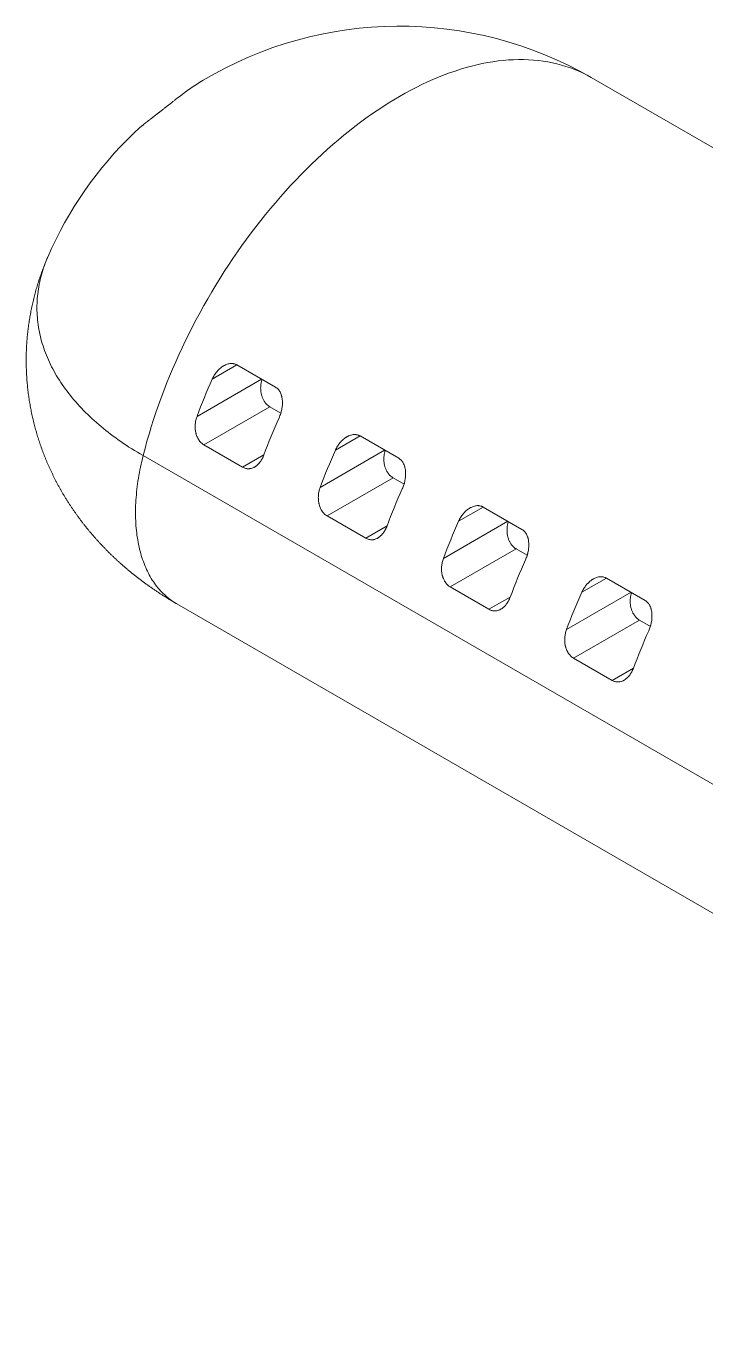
# Model space of a CAD drawing. Header units: millimetres. Extents: x -6 to 421, y -3 to 294.
# Drawn here: x 88.6 to 122.8, y 37.5 to 103.3 of the extents above; entities that cross this region are included whole.
import ezdxf

# ---------------------------------------------------------------- set-up
doc = ezdxf.new("R2010")
doc.units = ezdxf.units.MM

msp = doc.modelspace()

# ---------------------------------------------------------------- linework, layer by layer
at = {"color": 7, "linetype": 'Continuous', "lineweight": 15}
for p, q in [((180.66, 63.991), (117.02, 100.73)), ((101.172, 85.161), (99.227, 86.284)), ((97.572, 82.266), (100.885, 84.178)), ((100.885, 84.178), (101.436, 83.86)), ((97.572, 82.266), (99.517, 81.144)), ((107.359, 81.589), (105.415, 82.712)), ((158.16, 44.984), (94.52, 81.723)), ((103.76, 78.694), (107.072, 80.606)), ((107.072, 80.606), (107.624, 80.288)), ((113.546, 78.017), (111.602, 79.14)), ((103.76, 78.694), (105.704, 77.572)), ((109.947, 75.123), (113.259, 77.035)), ((113.259, 77.035), (113.811, 76.716)), ((109.947, 75.123), (111.891, 74)), ((119.734, 74.446), (117.789, 75.568)), ((96.209, 74.275), (159.849, 37.537)), ((116.134, 71.551), (119.446, 73.463)), ((119.446, 73.463), (119.998, 73.144)), ((116.134, 71.551), (118.079, 70.428))]:
    msp.add_line(p, q, dxfattribs=at)
at = {"color": 8, "linetype": 'Continuous', "lineweight": 15}
for p, q in [((97.993, 85.571), (99.228, 86.284)), ((97.226, 83.699), (100.465, 85.569)), ((104.18, 81.999), (105.415, 82.712)), ((99.517, 81.144), (100.585, 81.76)), ((103.414, 80.128), (106.652, 81.997)), ((110.368, 78.427), (111.602, 79.14)), ((109.601, 76.556), (112.84, 78.425)), ((105.704, 77.572), (106.772, 78.188)), ((116.555, 74.856), (117.789, 75.568)), ((111.891, 74), (112.959, 74.617)), ((115.788, 72.984), (119.027, 74.854)), ((118.079, 70.428), (119.147, 71.045))]:
    msp.add_line(p, q, dxfattribs=at)
at = {"color": 8, "linetype": 'Continuous', "lineweight": 15, "flags": 128}
for points in [[(94.52, 81.723), (94.614, 82.083), (94.713, 82.445), (94.818, 82.807), (94.929, 83.17), (95.044, 83.533), (95.165, 83.896), (95.291, 84.259), (95.423, 84.622), (95.559, 84.985), (95.7, 85.348), (95.847, 85.71), (95.998, 86.071), (96.155, 86.432), (96.316, 86.791), (96.481, 87.15), (96.652, 87.507), (96.827, 87.862), (97.007, 88.216), (97.191, 88.568), (97.379, 88.918), (97.572, 89.266), (97.769, 89.612), (97.97, 89.956), (98.175, 90.297), (98.384, 90.635), (98.596, 90.97), (98.813, 91.303), (99.033, 91.632), (99.257, 91.959), (99.484, 92.281), (99.715, 92.601), (99.949, 92.916), (100.186, 93.228), (100.426, 93.536), (100.67, 93.84), (100.916, 94.14), (101.164, 94.435), (101.416, 94.726), (101.67, 95.013), (101.927, 95.294), (102.185, 95.571), (102.446, 95.843), (102.71, 96.11), (102.975, 96.372), (103.242, 96.629), (103.511, 96.88), (103.781, 97.125), (104.053, 97.366), (104.327, 97.6), (104.602, 97.829), (104.878, 98.051), (105.155, 98.268), (105.433, 98.479), (105.712, 98.683), (105.991, 98.882), (106.272, 99.074), (106.552, 99.259), (106.833, 99.438), (107.115, 99.611), (107.396, 99.776), (107.677, 99.936), (107.959, 100.088), (108.24, 100.233), (108.52, 100.372), (108.801, 100.503), (109.08, 100.628), (109.359, 100.745), (109.637, 100.856), (109.914, 100.959), (110.19, 101.055), (110.465, 101.143), (110.739, 101.225), (111.011, 101.299), (111.281, 101.365), (111.55, 101.425), (111.817, 101.477), (112.082, 101.521), (112.345, 101.558), (112.607, 101.587), (112.865, 101.609), (113.122, 101.624), (113.376, 101.631), (113.628, 101.63), (113.876, 101.622), (114.122, 101.606), (114.366, 101.583), (114.606, 101.553), (114.843, 101.515), (115.077, 101.469), (115.308, 101.416), (115.535, 101.356), (115.759, 101.288), (115.979, 101.213), (116.196, 101.13), (116.408, 101.04), (116.617, 100.943), (116.822, 100.839), (117.02, 100.73)], [(89.73, 91.704), (89.696, 91.625), (89.649, 91.509), (89.603, 91.393), (89.561, 91.276), (89.52, 91.159), (89.482, 91.041), (89.446, 90.924), (89.412, 90.806), (89.381, 90.688), (89.352, 90.57), (89.325, 90.451), (89.301, 90.332), (89.279, 90.214), (89.259, 90.095), (89.242, 89.976), (89.227, 89.857), (89.214, 89.737), (89.204, 89.618), (89.196, 89.499), (89.191, 89.379), (89.187, 89.26), (89.187, 89.141), (89.188, 89.021), (89.192, 88.902), (89.198, 88.782), (89.207, 88.663), (89.217, 88.544), (89.231, 88.425), (89.246, 88.306), (89.264, 88.187), (89.284, 88.068), (89.307, 87.949), (89.332, 87.83), (89.359, 87.712), (89.389, 87.594), (89.421, 87.476), (89.455, 87.358), (89.491, 87.24), (89.53, 87.123), (89.571, 87.006), (89.615, 86.889), (89.661, 86.773), (89.709, 86.657), (89.759, 86.541), (89.812, 86.425), (89.866, 86.31), (89.924, 86.195), (89.983, 86.081), (90.045, 85.967), (90.109, 85.853), (90.175, 85.74), (90.243, 85.628), (90.314, 85.515), (90.386, 85.403), (90.461, 85.292), (90.538, 85.181), (90.618, 85.071), (90.699, 84.961), (90.783, 84.852), (90.869, 84.743), (90.956, 84.635), (91.046, 84.528), (91.139, 84.421), (91.233, 84.314), (91.329, 84.209), (91.428, 84.104), (91.528, 83.999), (91.631, 83.895), (91.735, 83.792), (91.842, 83.69), (91.95, 83.588), (92.061, 83.487), (92.173, 83.387), (92.288, 83.288), (92.404, 83.189), (92.523, 83.091), (92.643, 82.994), (92.765, 82.898), (92.889, 82.802), (93.015, 82.707), (93.143, 82.613), (93.273, 82.52), (93.404, 82.428), (93.538, 82.337), (93.673, 82.246), (93.81, 82.157), (93.948, 82.068), (94.089, 81.98), (94.231, 81.894), (94.374, 81.808), (94.52, 81.723)], [(94.52, 81.723), (94.484, 81.58), (94.451, 81.437), (94.419, 81.294), (94.388, 81.152), (94.359, 81.011), (94.332, 80.869), (94.307, 80.729), (94.284, 80.589), (94.262, 80.449), (94.242, 80.311), (94.224, 80.172), (94.207, 80.035), (94.192, 79.898), (94.179, 79.762), (94.168, 79.627), (94.159, 79.493), (94.151, 79.359), (94.145, 79.226), (94.141, 79.095), (94.138, 78.964), (94.138, 78.834), (94.139, 78.706), (94.142, 78.578), (94.147, 78.452), (94.153, 78.326), (94.161, 78.202), (94.171, 78.079), (94.183, 77.957), (94.197, 77.836), (94.212, 77.717), (94.229, 77.599), (94.248, 77.482), (94.268, 77.367), (94.291, 77.253), (94.315, 77.141), (94.34, 77.03), (94.368, 76.92), (94.397, 76.812), (94.428, 76.706), (94.461, 76.601), (94.495, 76.497), (94.531, 76.396), (94.569, 76.296), (94.608, 76.197), (94.649, 76.101), (94.692, 76.006), (94.736, 75.912), (94.782, 75.821), (94.829, 75.731), (94.878, 75.643), (94.929, 75.557), (94.981, 75.473), (95.035, 75.391), (95.091, 75.31), (95.148, 75.232), (95.206, 75.155), (95.266, 75.08), (95.328, 75.008), (95.39, 74.937), (95.455, 74.868), (95.521, 74.802), (95.588, 74.737), (95.657, 74.674), (95.727, 74.614), (95.798, 74.555), (95.871, 74.499), (95.945, 74.445), (96.02, 74.393), (96.097, 74.343), (96.175, 74.295), (96.209, 74.275)]]:
    msp.add_lwpolyline(points, dxfattribs=at)
at = {"color": 7, "linetype": 'Continuous', "lineweight": 15}
for centre, radius, start, end in [((107.396, 84.058), 19.25, 60.00269, 120.81057), ((103.278, 90.907), 11.258, 120.66534, 128.73938), ((98.62, 93.211), 6.57, 129.55201, 133.80993), ((107.396, 84.058), 19.25, 133.80083, 156.59718), ((126.811, 72.672), 31.573, 155.88585, 159.55692), ((130.213, 70.715), 31.62, 155.8886, 159.55418), ((132.998, 69.1), 31.573, 155.88585, 159.55692), ((136.4, 67.143), 31.62, 155.8886, 159.55418), ((139.185, 65.528), 31.573, 155.88585, 159.55692), ((142.587, 63.571), 31.62, 155.8886, 159.55418), ((145.372, 61.956), 31.573, 155.88585, 159.55692), ((148.775, 59.999), 31.62, 155.8886, 159.55418)]:
    msp.add_arc(centre, radius, start, end, dxfattribs=at)
for points, knots in [([(96.233, 99.689), (96.2, 99.662), (96.166, 99.635), (96.094, 99.577), (96.056, 99.547), (96.006, 99.508), (95.996, 99.5), (95.981, 99.488), (95.976, 99.484), (95.966, 99.476), (95.961, 99.472), (95.935, 99.451), (95.914, 99.435), (95.851, 99.386), (95.809, 99.352), (95.744, 99.302), (95.722, 99.285), (95.694, 99.263), (95.689, 99.259), (95.678, 99.25), (95.672, 99.246), (95.656, 99.233), (95.645, 99.225), (95.59, 99.182), (95.546, 99.148), (95.459, 99.081), (95.416, 99.047), (95.362, 99.005), (95.351, 98.997), (95.33, 98.981), (95.319, 98.972), (95.287, 98.948), (95.267, 98.932), (95.205, 98.884), (95.164, 98.852), (95.085, 98.791), (95.046, 98.761), (94.989, 98.716), (94.97, 98.701), (94.942, 98.68), (94.933, 98.672), (94.914, 98.658), (94.905, 98.651), (94.86, 98.615), (94.825, 98.588), (94.757, 98.534), (94.724, 98.508), (94.661, 98.458), (94.63, 98.434), (94.571, 98.386), (94.543, 98.363), (94.508, 98.335), (94.502, 98.33), (94.488, 98.319), (94.482, 98.313), (94.462, 98.297), (94.449, 98.287), (94.437, 98.276)], [0, 0, 0, 0, 0.0625, 0.0625, 0.125, 0.125, 0.140625, 0.140625, 0.148437, 0.148437, 0.15625, 0.15625, 0.1875, 0.1875, 0.25, 0.25, 0.28125, 0.28125, 0.289062, 0.289062, 0.296875, 0.296875, 0.3125, 0.3125, 0.375, 0.375, 0.4375, 0.4375, 0.453125, 0.453125, 0.46875, 0.46875, 0.5, 0.5, 0.5625, 0.5625, 0.625, 0.625, 0.65625, 0.65625, 0.671875, 0.671875, 0.6875, 0.6875, 0.75, 0.75, 0.8125, 0.8125, 0.875, 0.875, 0.9375, 0.9375, 0.953125, 0.953125, 0.96875, 0.96875, 1, 1, 1, 1]), ([(89.73, 91.704), (89.726, 91.695), (89.702, 91.641), (89.66, 91.542), (89.605, 91.407), (89.551, 91.271), (89.498, 91.135), (89.448, 90.999), (89.398, 90.862), (89.351, 90.725), (89.304, 90.588), (89.26, 90.45), (89.217, 90.312), (89.175, 90.173), (89.135, 90.034), (89.097, 89.895), (89.06, 89.755), (89.024, 89.616), (88.991, 89.475), (88.958, 89.335), (88.928, 89.195), (88.899, 89.054), (88.871, 88.913), (88.845, 88.771), (88.821, 88.63), (88.798, 88.488), (88.777, 88.346), (88.758, 88.204), (88.74, 88.062), (88.723, 87.92), (88.708, 87.777), (88.695, 87.635), (88.683, 87.492), (88.673, 87.35), (88.665, 87.207), (88.658, 87.064), (88.652, 86.921), (88.649, 86.778), (88.646, 86.636), (88.646, 86.493), (88.647, 86.35), (88.649, 86.207), (88.653, 86.064), (88.659, 85.922), (88.666, 85.779), (88.675, 85.637), (88.686, 85.494), (88.698, 85.352), (88.711, 85.21), (88.726, 85.068), (88.743, 84.926), (88.761, 84.784), (88.781, 84.643), (88.802, 84.501), (88.825, 84.36), (88.85, 84.219), (88.876, 84.079), (88.903, 83.938), (88.933, 83.798), (88.963, 83.658), (88.996, 83.519), (89.029, 83.38), (89.065, 83.241), (89.102, 83.102), (89.14, 82.964), (89.18, 82.826), (89.221, 82.688), (89.264, 82.551), (89.309, 82.414), (89.355, 82.278), (89.402, 82.142), (89.451, 82.006), (89.502, 81.871), (89.554, 81.736), (89.608, 81.602), (89.663, 81.468), (89.719, 81.335), (89.777, 81.202), (89.837, 81.07), (89.898, 80.938), (89.96, 80.807), (90.024, 80.676), (90.09, 80.546), (90.157, 80.416), (90.225, 80.287), (90.295, 80.158), (90.366, 80.03), (90.439, 79.903), (90.513, 79.776), (90.589, 79.65), (90.666, 79.524), (90.744, 79.399), (90.824, 79.275), (90.906, 79.151), (90.989, 79.028), (91.073, 78.906), (91.159, 78.784), (91.246, 78.663), (91.335, 78.543), (91.425, 78.423), (91.516, 78.304), (91.609, 78.186), (91.703, 78.068), (91.799, 77.952), (91.896, 77.836), (91.994, 77.72), (92.094, 77.606), (92.196, 77.492), (92.298, 77.379), (92.402, 77.267), (92.508, 77.155), (92.615, 77.045), (92.723, 76.935), (92.833, 76.826), (92.944, 76.717), (93.056, 76.61), (93.17, 76.504), (93.285, 76.398), (93.402, 76.293), (93.52, 76.189), (93.639, 76.086), (93.759, 75.984), (93.881, 75.883), (94.005, 75.782), (94.129, 75.683), (94.255, 75.584), (94.382, 75.487), (94.511, 75.39), (94.641, 75.294), (94.772, 75.2), (94.904, 75.106), (95.038, 75.013), (95.172, 74.922), (95.308, 74.831), (95.446, 74.742), (95.584, 74.653), (95.724, 74.566), (95.865, 74.479), (96.007, 74.394), (96.122, 74.326), (96.189, 74.287), (96.209, 74.275)], [0, 0, 0, 0, 0.001486, 0.008642, 0.015789, 0.022927, 0.030055, 0.037174, 0.044285, 0.051387, 0.058481, 0.065568, 0.072646, 0.079718, 0.086782, 0.09384, 0.100891, 0.107936, 0.114975, 0.122009, 0.129036, 0.136059, 0.143076, 0.150089, 0.157097, 0.164101, 0.171101, 0.178097, 0.185089, 0.192078, 0.199064, 0.206047, 0.213028, 0.220006, 0.226981, 0.233955, 0.240927, 0.247897, 0.254866, 0.261834, 0.268801, 0.275768, 0.282734, 0.289699, 0.296665, 0.303631, 0.310597, 0.317564, 0.324531, 0.3315, 0.33847, 0.345442, 0.352415, 0.35939, 0.366368, 0.373348, 0.380331, 0.387317, 0.394306, 0.401298, 0.408294, 0.415294, 0.422299, 0.429307, 0.436321, 0.443339, 0.450363, 0.457392, 0.464427, 0.471467, 0.478515, 0.485568, 0.492629, 0.499696, 0.506771, 0.513854, 0.520945, 0.528044, 0.535152, 0.542268, 0.549394, 0.556529, 0.563674, 0.570829, 0.577995, 0.585171, 0.592359, 0.599557, 0.606768, 0.613991, 0.621226, 0.628474, 0.635735, 0.643009, 0.650297, 0.657599, 0.664916, 0.672247, 0.679594, 0.686956, 0.694334, 0.701728, 0.709138, 0.716565, 0.724009, 0.731471, 0.73895, 0.746448, 0.753963, 0.761497, 0.76905, 0.776622, 0.784213, 0.791823, 0.799454, 0.807104, 0.814774, 0.822464, 0.830175, 0.837906, 0.845657, 0.853429, 0.861221, 0.869034, 0.876867, 0.88472, 0.892594, 0.900487, 0.9084, 0.916333, 0.924285, 0.932256, 0.940245, 0.948253, 0.956278, 0.964321, 0.972381, 0.980457, 0.988548, 0.996655, 1, 1, 1, 1]), ([(99.227, 86.284), (99.221, 86.287), (99.214, 86.291), (99.201, 86.298), (99.194, 86.301), (99.174, 86.311), (99.16, 86.317), (99.118, 86.332), (99.089, 86.34), (99.045, 86.348), (99.03, 86.35), (99.008, 86.352), (99, 86.353), (98.985, 86.354), (98.977, 86.354), (98.939, 86.355), (98.909, 86.353), (98.848, 86.346), (98.817, 86.34), (98.756, 86.324), (98.725, 86.314), (98.666, 86.291), (98.636, 86.277), (98.593, 86.255), (98.578, 86.247), (98.557, 86.234), (98.55, 86.23), (98.535, 86.222), (98.528, 86.217), (98.493, 86.194), (98.466, 86.175), (98.412, 86.134), (98.386, 86.112), (98.336, 86.065), (98.311, 86.041), (98.281, 86.009), (98.275, 86.003), (98.263, 85.99), (98.257, 85.983), (98.24, 85.964), (98.229, 85.95), (98.195, 85.909), (98.174, 85.881), (98.133, 85.824), (98.113, 85.794), (98.076, 85.733), (98.058, 85.702), (98.037, 85.661), (98.033, 85.653), (98.024, 85.637), (98.016, 85.621), (98.008, 85.604), (98.003, 85.592), (98, 85.585), (97.997, 85.579), (97.995, 85.575), (97.994, 85.573), (97.993, 85.571)], [0, 0, 0, 0, 0.015625, 0.015625, 0.03125, 0.03125, 0.0625, 0.0625, 0.125, 0.125, 0.15625, 0.15625, 0.171875, 0.171875, 0.1875, 0.1875, 0.25, 0.25, 0.3125, 0.3125, 0.375, 0.375, 0.4375, 0.4375, 0.46875, 0.46875, 0.484375, 0.484375, 0.5, 0.5, 0.5625, 0.5625, 0.625, 0.625, 0.6875, 0.6875, 0.703125, 0.703125, 0.71875, 0.71875, 0.75, 0.75, 0.8125, 0.8125, 0.875, 0.875, 0.9375, 0.9375, 0.953125, 0.953125, 0.96875, 0.984375, 0.984375, 0.992187, 0.996094, 0.996094, 1, 1, 1, 1]), ([(100.492, 85.554), (100.487, 85.541), (100.475, 85.504), (100.459, 85.44), (100.443, 85.361), (100.432, 85.282), (100.425, 85.201), (100.423, 85.12), (100.425, 85.039), (100.433, 84.958), (100.445, 84.878), (100.461, 84.801), (100.481, 84.728), (100.505, 84.658), (100.532, 84.591), (100.564, 84.527), (100.597, 84.467), (100.633, 84.413), (100.671, 84.364), (100.71, 84.318), (100.752, 84.276), (100.796, 84.239), (100.84, 84.206), (100.87, 84.187), (100.885, 84.178)], [0, 0, 0, 0, 0.02511, 0.075355, 0.125649, 0.175878, 0.225941, 0.276185, 0.326635, 0.37714, 0.427561, 0.47778, 0.524116, 0.570648, 0.617235, 0.663744, 0.710062, 0.752058, 0.794219, 0.836431, 0.878583, 0.920572, 0.960286, 1, 1, 1, 1]), ([(101.352, 83.632), (101.367, 83.665), (101.381, 83.699), (101.407, 83.767), (101.419, 83.802), (101.435, 83.854), (101.441, 83.872), (101.448, 83.899), (101.451, 83.908), (101.456, 83.925), (101.458, 83.934), (101.47, 83.979), (101.478, 84.015), (101.492, 84.087), (101.498, 84.123), (101.508, 84.195), (101.511, 84.231), (101.517, 84.303), (101.518, 84.34), (101.518, 84.385), (101.518, 84.394), (101.518, 84.412), (101.518, 84.421), (101.517, 84.448), (101.516, 84.466), (101.513, 84.52), (101.509, 84.555), (101.499, 84.624), (101.492, 84.658), (101.48, 84.709), (101.476, 84.725), (101.469, 84.75), (101.466, 84.758), (101.461, 84.775), (101.458, 84.783), (101.444, 84.823), (101.432, 84.854), (101.403, 84.913), (101.388, 84.941), (101.366, 84.975), (101.361, 84.982), (101.354, 84.992), (101.352, 84.995), (101.347, 85.002), (101.345, 85.005), (101.333, 85.021), (101.323, 85.033), (101.292, 85.068), (101.27, 85.09), (101.223, 85.128), (101.198, 85.146), (101.172, 85.161)], [0, 0, 0, 0, 0.0625, 0.0625, 0.125, 0.125, 0.15625, 0.15625, 0.171875, 0.171875, 0.1875, 0.1875, 0.25, 0.25, 0.3125, 0.3125, 0.375, 0.375, 0.4375, 0.4375, 0.453125, 0.453125, 0.46875, 0.46875, 0.5, 0.5, 0.5625, 0.5625, 0.625, 0.625, 0.65625, 0.65625, 0.671875, 0.671875, 0.6875, 0.6875, 0.75, 0.75, 0.8125, 0.8125, 0.828125, 0.828125, 0.835937, 0.835937, 0.84375, 0.84375, 0.875, 0.875, 0.9375, 0.9375, 1, 1, 1, 1]), ([(97.226, 83.699), (97.214, 83.667), (97.204, 83.635), (97.184, 83.569), (97.176, 83.536), (97.161, 83.469), (97.155, 83.435), (97.144, 83.367), (97.14, 83.332), (97.136, 83.28), (97.135, 83.262), (97.134, 83.228), (97.133, 83.21), (97.133, 83.158), (97.134, 83.124), (97.138, 83.055), (97.142, 83.02), (97.152, 82.952), (97.158, 82.918), (97.167, 82.876), (97.169, 82.868), (97.173, 82.851), (97.175, 82.843), (97.182, 82.818), (97.187, 82.801), (97.202, 82.753), (97.213, 82.722), (97.238, 82.66), (97.252, 82.63), (97.274, 82.587), (97.282, 82.573), (97.294, 82.552), (97.298, 82.545), (97.307, 82.531), (97.311, 82.524), (97.333, 82.49), (97.352, 82.465), (97.391, 82.417), (97.411, 82.394), (97.454, 82.352), (97.477, 82.332), (97.524, 82.296), (97.548, 82.28), (97.572, 82.266)], [0, 0, 0, 0, 0.0625, 0.0625, 0.125, 0.125, 0.1875, 0.1875, 0.25, 0.25, 0.28125, 0.28125, 0.3125, 0.3125, 0.375, 0.375, 0.4375, 0.4375, 0.5, 0.5, 0.515625, 0.515625, 0.53125, 0.53125, 0.5625, 0.5625, 0.625, 0.625, 0.6875, 0.6875, 0.71875, 0.71875, 0.734375, 0.734375, 0.75, 0.75, 0.8125, 0.8125, 0.875, 0.875, 0.9375, 0.9375, 1, 1, 1, 1]), ([(105.415, 82.712), (105.408, 82.716), (105.401, 82.719), (105.388, 82.726), (105.381, 82.73), (105.361, 82.739), (105.347, 82.745), (105.305, 82.76), (105.277, 82.768), (105.232, 82.776), (105.217, 82.778), (105.195, 82.78), (105.187, 82.781), (105.172, 82.782), (105.164, 82.782), (105.126, 82.783), (105.096, 82.782), (105.035, 82.774), (105.004, 82.768), (104.943, 82.752), (104.913, 82.742), (104.853, 82.719), (104.823, 82.706), (104.78, 82.683), (104.765, 82.675), (104.744, 82.663), (104.737, 82.658), (104.723, 82.65), (104.715, 82.645), (104.68, 82.623), (104.653, 82.603), (104.6, 82.562), (104.574, 82.54), (104.523, 82.494), (104.498, 82.469), (104.468, 82.438), (104.462, 82.431), (104.45, 82.418), (104.445, 82.412), (104.427, 82.392), (104.416, 82.378), (104.382, 82.338), (104.361, 82.31), (104.32, 82.252), (104.301, 82.222), (104.263, 82.161), (104.245, 82.13), (104.224, 82.09), (104.22, 82.081), (104.212, 82.065), (104.204, 82.049), (104.196, 82.032), (104.19, 82.02), (104.187, 82.014), (104.184, 82.007), (104.182, 82.003), (104.181, 82.001), (104.18, 81.999)], [0, 0, 0, 0, 0.015625, 0.015625, 0.03125, 0.03125, 0.0625, 0.0625, 0.125, 0.125, 0.15625, 0.15625, 0.171875, 0.171875, 0.1875, 0.1875, 0.25, 0.25, 0.3125, 0.3125, 0.375, 0.375, 0.4375, 0.4375, 0.46875, 0.46875, 0.484375, 0.484375, 0.5, 0.5, 0.5625, 0.5625, 0.625, 0.625, 0.6875, 0.6875, 0.703125, 0.703125, 0.71875, 0.71875, 0.75, 0.75, 0.8125, 0.8125, 0.875, 0.875, 0.9375, 0.9375, 0.953125, 0.953125, 0.96875, 0.984375, 0.984375, 0.992187, 0.996094, 0.996094, 1, 1, 1, 1]), ([(99.517, 81.144), (99.542, 81.129), (99.567, 81.117), (99.618, 81.096), (99.644, 81.088), (99.697, 81.074), (99.724, 81.07), (99.777, 81.064), (99.804, 81.064), (99.844, 81.065), (99.857, 81.066), (99.877, 81.069), (99.884, 81.07), (99.897, 81.072), (99.904, 81.073), (99.938, 81.079), (99.964, 81.086), (100.016, 81.103), (100.041, 81.113), (100.079, 81.131), (100.092, 81.138), (100.11, 81.148), (100.116, 81.151), (100.129, 81.159), (100.135, 81.162), (100.165, 81.181), (100.189, 81.198), (100.235, 81.234), (100.257, 81.254), (100.301, 81.295), (100.322, 81.317), (100.347, 81.346), (100.352, 81.352), (100.362, 81.364), (100.367, 81.37), (100.382, 81.389), (100.391, 81.401), (100.42, 81.439), (100.437, 81.466), (100.472, 81.52), (100.488, 81.548), (100.511, 81.592), (100.518, 81.606), (100.529, 81.629), (100.533, 81.636), (100.54, 81.652), (100.544, 81.659), (100.561, 81.698), (100.573, 81.729), (100.585, 81.76)], [0, 0, 0, 0, 0.0625, 0.0625, 0.125, 0.125, 0.1875, 0.1875, 0.25, 0.25, 0.28125, 0.28125, 0.296875, 0.296875, 0.3125, 0.3125, 0.375, 0.375, 0.4375, 0.4375, 0.46875, 0.46875, 0.484375, 0.484375, 0.5, 0.5, 0.5625, 0.5625, 0.625, 0.625, 0.6875, 0.6875, 0.703125, 0.703125, 0.71875, 0.71875, 0.75, 0.75, 0.8125, 0.8125, 0.875, 0.875, 0.90625, 0.90625, 0.921875, 0.921875, 0.9375, 0.9375, 1, 1, 1, 1]), ([(106.679, 81.982), (106.675, 81.97), (106.662, 81.932), (106.646, 81.868), (106.63, 81.79), (106.619, 81.71), (106.612, 81.63), (106.61, 81.549), (106.613, 81.467), (106.62, 81.386), (106.632, 81.306), (106.648, 81.229), (106.668, 81.156), (106.692, 81.087), (106.72, 81.019), (106.751, 80.955), (106.785, 80.896), (106.82, 80.841), (106.858, 80.792), (106.898, 80.746), (106.94, 80.704), (106.983, 80.667), (107.027, 80.634), (107.057, 80.616), (107.072, 80.606)], [0, 0, 0, 0, 0.02511, 0.075355, 0.125649, 0.175878, 0.225941, 0.276185, 0.326635, 0.37714, 0.427561, 0.47778, 0.524116, 0.570648, 0.617235, 0.663744, 0.710062, 0.752058, 0.794219, 0.836431, 0.878583, 0.920572, 0.960286, 1, 1, 1, 1]), ([(107.539, 80.06), (107.554, 80.093), (107.568, 80.127), (107.594, 80.195), (107.606, 80.23), (107.623, 80.282), (107.628, 80.3), (107.636, 80.327), (107.638, 80.336), (107.643, 80.354), (107.645, 80.363), (107.657, 80.407), (107.665, 80.443), (107.679, 80.515), (107.685, 80.551), (107.695, 80.623), (107.698, 80.659), (107.704, 80.732), (107.705, 80.768), (107.705, 80.813), (107.705, 80.822), (107.705, 80.84), (107.705, 80.85), (107.704, 80.877), (107.703, 80.894), (107.7, 80.948), (107.696, 80.983), (107.686, 81.052), (107.679, 81.086), (107.667, 81.137), (107.663, 81.154), (107.656, 81.178), (107.653, 81.187), (107.648, 81.203), (107.645, 81.211), (107.632, 81.251), (107.619, 81.282), (107.591, 81.341), (107.575, 81.37), (107.553, 81.403), (107.548, 81.41), (107.541, 81.42), (107.539, 81.423), (107.534, 81.43), (107.532, 81.433), (107.52, 81.449), (107.51, 81.461), (107.479, 81.496), (107.457, 81.518), (107.41, 81.557), (107.386, 81.574), (107.359, 81.589)], [0, 0, 0, 0, 0.0625, 0.0625, 0.125, 0.125, 0.15625, 0.15625, 0.171875, 0.171875, 0.1875, 0.1875, 0.25, 0.25, 0.3125, 0.3125, 0.375, 0.375, 0.4375, 0.4375, 0.453125, 0.453125, 0.46875, 0.46875, 0.5, 0.5, 0.5625, 0.5625, 0.625, 0.625, 0.65625, 0.65625, 0.671875, 0.671875, 0.6875, 0.6875, 0.75, 0.75, 0.8125, 0.8125, 0.828125, 0.828125, 0.835937, 0.835937, 0.84375, 0.84375, 0.875, 0.875, 0.9375, 0.9375, 1, 1, 1, 1]), ([(103.414, 80.128), (103.402, 80.095), (103.391, 80.063), (103.372, 79.998), (103.363, 79.964), (103.348, 79.898), (103.342, 79.864), (103.332, 79.795), (103.328, 79.761), (103.323, 79.708), (103.322, 79.691), (103.321, 79.656), (103.32, 79.638), (103.32, 79.586), (103.321, 79.552), (103.326, 79.483), (103.329, 79.449), (103.339, 79.38), (103.345, 79.347), (103.354, 79.304), (103.356, 79.296), (103.36, 79.279), (103.362, 79.271), (103.369, 79.246), (103.374, 79.23), (103.389, 79.181), (103.4, 79.15), (103.425, 79.088), (103.439, 79.059), (103.461, 79.015), (103.469, 79.001), (103.481, 78.98), (103.486, 78.973), (103.494, 78.959), (103.498, 78.952), (103.52, 78.918), (103.539, 78.893), (103.578, 78.845), (103.598, 78.822), (103.641, 78.78), (103.664, 78.761), (103.711, 78.725), (103.735, 78.709), (103.76, 78.694)], [0, 0, 0, 0, 0.0625, 0.0625, 0.125, 0.125, 0.1875, 0.1875, 0.25, 0.25, 0.28125, 0.28125, 0.3125, 0.3125, 0.375, 0.375, 0.4375, 0.4375, 0.5, 0.5, 0.515625, 0.515625, 0.53125, 0.53125, 0.5625, 0.5625, 0.625, 0.625, 0.6875, 0.6875, 0.71875, 0.71875, 0.734375, 0.734375, 0.75, 0.75, 0.8125, 0.8125, 0.875, 0.875, 0.9375, 0.9375, 1, 1, 1, 1]), ([(111.602, 79.14), (111.595, 79.144), (111.589, 79.147), (111.575, 79.154), (111.569, 79.158), (111.548, 79.167), (111.534, 79.173), (111.492, 79.188), (111.464, 79.196), (111.42, 79.204), (111.405, 79.206), (111.382, 79.209), (111.374, 79.209), (111.359, 79.21), (111.352, 79.211), (111.314, 79.211), (111.283, 79.21), (111.222, 79.202), (111.191, 79.196), (111.13, 79.18), (111.1, 79.17), (111.04, 79.147), (111.011, 79.134), (110.967, 79.111), (110.953, 79.103), (110.931, 79.091), (110.924, 79.087), (110.91, 79.078), (110.903, 79.074), (110.868, 79.051), (110.84, 79.031), (110.787, 78.99), (110.761, 78.968), (110.71, 78.922), (110.685, 78.898), (110.655, 78.866), (110.649, 78.859), (110.638, 78.846), (110.632, 78.84), (110.614, 78.82), (110.603, 78.807), (110.57, 78.766), (110.548, 78.738), (110.507, 78.68), (110.488, 78.65), (110.45, 78.589), (110.432, 78.558), (110.411, 78.518), (110.407, 78.51), (110.399, 78.493), (110.391, 78.477), (110.383, 78.461), (110.377, 78.448), (110.374, 78.442), (110.371, 78.436), (110.369, 78.432), (110.369, 78.429), (110.368, 78.427)], [0, 0, 0, 0, 0.015625, 0.015625, 0.03125, 0.03125, 0.0625, 0.0625, 0.125, 0.125, 0.15625, 0.15625, 0.171875, 0.171875, 0.1875, 0.1875, 0.25, 0.25, 0.3125, 0.3125, 0.375, 0.375, 0.4375, 0.4375, 0.46875, 0.46875, 0.484375, 0.484375, 0.5, 0.5, 0.5625, 0.5625, 0.625, 0.625, 0.6875, 0.6875, 0.703125, 0.703125, 0.71875, 0.71875, 0.75, 0.75, 0.8125, 0.8125, 0.875, 0.875, 0.9375, 0.9375, 0.953125, 0.953125, 0.96875, 0.984375, 0.984375, 0.992187, 0.996094, 0.996094, 1, 1, 1, 1]), ([(112.866, 78.41), (112.862, 78.398), (112.85, 78.36), (112.833, 78.296), (112.818, 78.218), (112.806, 78.138), (112.799, 78.058), (112.797, 77.977), (112.8, 77.896), (112.807, 77.814), (112.819, 77.734), (112.835, 77.657), (112.855, 77.584), (112.879, 77.515), (112.907, 77.448), (112.938, 77.383), (112.972, 77.324), (113.008, 77.27), (113.045, 77.22), (113.085, 77.174), (113.127, 77.132), (113.17, 77.095), (113.214, 77.062), (113.244, 77.044), (113.259, 77.035)], [0, 0, 0, 0, 0.02511, 0.075355, 0.125649, 0.175878, 0.225941, 0.276185, 0.326635, 0.37714, 0.427561, 0.47778, 0.524116, 0.570648, 0.617235, 0.663744, 0.710062, 0.752058, 0.794219, 0.836431, 0.878583, 0.920572, 0.960286, 1, 1, 1, 1]), ([(105.704, 77.572), (105.729, 77.558), (105.754, 77.545), (105.805, 77.524), (105.831, 77.516), (105.884, 77.503), (105.911, 77.498), (105.964, 77.493), (105.991, 77.492), (106.031, 77.494), (106.044, 77.495), (106.065, 77.497), (106.071, 77.498), (106.085, 77.5), (106.091, 77.501), (106.125, 77.507), (106.151, 77.514), (106.203, 77.531), (106.228, 77.541), (106.266, 77.559), (106.279, 77.566), (106.297, 77.576), (106.303, 77.58), (106.316, 77.587), (106.322, 77.591), (106.352, 77.61), (106.376, 77.626), (106.422, 77.663), (106.444, 77.682), (106.488, 77.723), (106.509, 77.746), (106.534, 77.775), (106.539, 77.781), (106.549, 77.793), (106.554, 77.799), (106.569, 77.817), (106.579, 77.829), (106.607, 77.868), (106.625, 77.894), (106.659, 77.948), (106.675, 77.976), (106.698, 78.02), (106.706, 78.035), (106.717, 78.057), (106.72, 78.065), (106.727, 78.08), (106.731, 78.087), (106.748, 78.126), (106.761, 78.157), (106.772, 78.189)], [0, 0, 0, 0, 0.0625, 0.0625, 0.125, 0.125, 0.1875, 0.1875, 0.25, 0.25, 0.28125, 0.28125, 0.296875, 0.296875, 0.3125, 0.3125, 0.375, 0.375, 0.4375, 0.4375, 0.46875, 0.46875, 0.484375, 0.484375, 0.5, 0.5, 0.5625, 0.5625, 0.625, 0.625, 0.6875, 0.6875, 0.703125, 0.703125, 0.71875, 0.71875, 0.75, 0.75, 0.8125, 0.8125, 0.875, 0.875, 0.90625, 0.90625, 0.921875, 0.921875, 0.9375, 0.9375, 1, 1, 1, 1]), ([(113.726, 76.488), (113.741, 76.522), (113.755, 76.555), (113.781, 76.623), (113.793, 76.658), (113.81, 76.711), (113.815, 76.728), (113.823, 76.755), (113.825, 76.764), (113.83, 76.782), (113.833, 76.791), (113.844, 76.836), (113.852, 76.871), (113.866, 76.943), (113.872, 76.979), (113.882, 77.051), (113.886, 77.087), (113.891, 77.16), (113.892, 77.196), (113.893, 77.241), (113.893, 77.251), (113.892, 77.269), (113.892, 77.278), (113.891, 77.305), (113.891, 77.323), (113.887, 77.376), (113.883, 77.411), (113.873, 77.48), (113.867, 77.515), (113.855, 77.565), (113.85, 77.582), (113.843, 77.607), (113.841, 77.615), (113.835, 77.631), (113.833, 77.639), (113.819, 77.679), (113.806, 77.71), (113.778, 77.769), (113.762, 77.798), (113.74, 77.832), (113.736, 77.838), (113.729, 77.848), (113.726, 77.852), (113.722, 77.858), (113.719, 77.861), (113.707, 77.877), (113.697, 77.889), (113.666, 77.925), (113.644, 77.946), (113.598, 77.985), (113.573, 78.002), (113.546, 78.017)], [0, 0, 0, 0, 0.0625, 0.0625, 0.125, 0.125, 0.15625, 0.15625, 0.171875, 0.171875, 0.1875, 0.1875, 0.25, 0.25, 0.3125, 0.3125, 0.375, 0.375, 0.4375, 0.4375, 0.453125, 0.453125, 0.46875, 0.46875, 0.5, 0.5, 0.5625, 0.5625, 0.625, 0.625, 0.65625, 0.65625, 0.671875, 0.671875, 0.6875, 0.6875, 0.75, 0.75, 0.8125, 0.8125, 0.828125, 0.828125, 0.835937, 0.835937, 0.84375, 0.84375, 0.875, 0.875, 0.9375, 0.9375, 1, 1, 1, 1]), ([(109.601, 76.556), (109.589, 76.524), (109.578, 76.491), (109.559, 76.426), (109.55, 76.393), (109.535, 76.326), (109.529, 76.292), (109.519, 76.223), (109.515, 76.189), (109.511, 76.136), (109.51, 76.119), (109.508, 76.084), (109.508, 76.067), (109.507, 76.015), (109.508, 75.98), (109.513, 75.911), (109.516, 75.877), (109.526, 75.809), (109.532, 75.775), (109.541, 75.732), (109.543, 75.724), (109.547, 75.707), (109.55, 75.699), (109.556, 75.674), (109.561, 75.658), (109.576, 75.609), (109.587, 75.578), (109.612, 75.517), (109.626, 75.487), (109.649, 75.443), (109.656, 75.429), (109.669, 75.408), (109.673, 75.401), (109.681, 75.387), (109.686, 75.38), (109.708, 75.347), (109.726, 75.321), (109.765, 75.273), (109.786, 75.251), (109.829, 75.208), (109.851, 75.189), (109.898, 75.153), (109.922, 75.137), (109.947, 75.123)], [0, 0, 0, 0, 0.0625, 0.0625, 0.125, 0.125, 0.1875, 0.1875, 0.25, 0.25, 0.28125, 0.28125, 0.3125, 0.3125, 0.375, 0.375, 0.4375, 0.4375, 0.5, 0.5, 0.515625, 0.515625, 0.53125, 0.53125, 0.5625, 0.5625, 0.625, 0.625, 0.6875, 0.6875, 0.71875, 0.71875, 0.734375, 0.734375, 0.75, 0.75, 0.8125, 0.8125, 0.875, 0.875, 0.9375, 0.9375, 1, 1, 1, 1]), ([(117.789, 75.568), (117.782, 75.572), (117.776, 75.576), (117.762, 75.583), (117.756, 75.586), (117.735, 75.595), (117.722, 75.601), (117.68, 75.617), (117.651, 75.624), (117.607, 75.632), (117.592, 75.635), (117.569, 75.637), (117.562, 75.637), (117.546, 75.638), (117.539, 75.639), (117.501, 75.64), (117.47, 75.638), (117.409, 75.63), (117.379, 75.625), (117.317, 75.609), (117.287, 75.599), (117.227, 75.575), (117.198, 75.562), (117.154, 75.54), (117.14, 75.532), (117.118, 75.519), (117.111, 75.515), (117.097, 75.506), (117.09, 75.502), (117.055, 75.479), (117.027, 75.46), (116.974, 75.418), (116.948, 75.396), (116.897, 75.35), (116.873, 75.326), (116.843, 75.294), (116.837, 75.288), (116.825, 75.275), (116.819, 75.268), (116.802, 75.248), (116.79, 75.235), (116.757, 75.194), (116.735, 75.166), (116.695, 75.108), (116.675, 75.078), (116.637, 75.017), (116.62, 74.986), (116.598, 74.946), (116.594, 74.938), (116.586, 74.922), (116.578, 74.905), (116.57, 74.889), (116.564, 74.876), (116.561, 74.87), (116.559, 74.864), (116.557, 74.86), (116.556, 74.858), (116.555, 74.856)], [0, 0, 0, 0, 0.015625, 0.015625, 0.03125, 0.03125, 0.0625, 0.0625, 0.125, 0.125, 0.15625, 0.15625, 0.171875, 0.171875, 0.1875, 0.1875, 0.25, 0.25, 0.3125, 0.3125, 0.375, 0.375, 0.4375, 0.4375, 0.46875, 0.46875, 0.484375, 0.484375, 0.5, 0.5, 0.5625, 0.5625, 0.625, 0.625, 0.6875, 0.6875, 0.703125, 0.703125, 0.71875, 0.71875, 0.75, 0.75, 0.8125, 0.8125, 0.875, 0.875, 0.9375, 0.9375, 0.953125, 0.953125, 0.96875, 0.984375, 0.984375, 0.992188, 0.996094, 0.996094, 1, 1, 1, 1]), ([(111.891, 74), (111.916, 73.986), (111.941, 73.974), (111.992, 73.953), (112.018, 73.944), (112.071, 73.931), (112.098, 73.926), (112.151, 73.921), (112.178, 73.92), (112.218, 73.922), (112.232, 73.923), (112.252, 73.925), (112.258, 73.926), (112.272, 73.928), (112.279, 73.929), (112.312, 73.936), (112.338, 73.942), (112.39, 73.959), (112.416, 73.97), (112.453, 73.988), (112.466, 73.994), (112.484, 74.004), (112.491, 74.008), (112.503, 74.015), (112.509, 74.019), (112.54, 74.038), (112.563, 74.055), (112.609, 74.091), (112.632, 74.11), (112.675, 74.152), (112.696, 74.174), (112.721, 74.203), (112.727, 74.209), (112.737, 74.221), (112.742, 74.227), (112.756, 74.245), (112.766, 74.258), (112.794, 74.296), (112.812, 74.322), (112.846, 74.377), (112.862, 74.405), (112.885, 74.448), (112.893, 74.463), (112.904, 74.485), (112.907, 74.493), (112.914, 74.508), (112.918, 74.516), (112.935, 74.554), (112.948, 74.585), (112.96, 74.617)], [0, 0, 0, 0, 0.0625, 0.0625, 0.125, 0.125, 0.1875, 0.1875, 0.25, 0.25, 0.28125, 0.28125, 0.296875, 0.296875, 0.3125, 0.3125, 0.375, 0.375, 0.4375, 0.4375, 0.46875, 0.46875, 0.484375, 0.484375, 0.5, 0.5, 0.5625, 0.5625, 0.625, 0.625, 0.6875, 0.6875, 0.703125, 0.703125, 0.71875, 0.71875, 0.75, 0.75, 0.8125, 0.8125, 0.875, 0.875, 0.90625, 0.90625, 0.921875, 0.921875, 0.9375, 0.9375, 1, 1, 1, 1]), ([(119.053, 74.838), (119.049, 74.826), (119.037, 74.789), (119.021, 74.724), (119.005, 74.646), (118.994, 74.566), (118.987, 74.486), (118.984, 74.405), (118.987, 74.324), (118.994, 74.243), (119.006, 74.162), (119.022, 74.086), (119.043, 74.012), (119.066, 73.943), (119.094, 73.876), (119.125, 73.811), (119.159, 73.752), (119.195, 73.698), (119.232, 73.649), (119.272, 73.603), (119.314, 73.56), (119.357, 73.523), (119.401, 73.49), (119.431, 73.472), (119.446, 73.463)], [0, 0, 0, 0, 0.02511, 0.075355, 0.125649, 0.175878, 0.225941, 0.276185, 0.326635, 0.37714, 0.427561, 0.47778, 0.524116, 0.570648, 0.617235, 0.663744, 0.710062, 0.752058, 0.794219, 0.836431, 0.878583, 0.920572, 0.960286, 1, 1, 1, 1]), ([(119.914, 72.917), (119.928, 72.95), (119.942, 72.983), (119.968, 73.052), (119.98, 73.086), (119.997, 73.139), (120.002, 73.157), (120.01, 73.183), (120.013, 73.192), (120.017, 73.21), (120.02, 73.219), (120.031, 73.264), (120.039, 73.3), (120.053, 73.371), (120.059, 73.407), (120.069, 73.479), (120.073, 73.516), (120.078, 73.588), (120.08, 73.624), (120.08, 73.67), (120.08, 73.679), (120.08, 73.697), (120.079, 73.706), (120.079, 73.733), (120.078, 73.751), (120.074, 73.804), (120.071, 73.839), (120.06, 73.909), (120.054, 73.943), (120.042, 73.993), (120.037, 74.01), (120.03, 74.035), (120.028, 74.043), (120.023, 74.059), (120.02, 74.067), (120.006, 74.108), (119.993, 74.138), (119.965, 74.198), (119.949, 74.226), (119.927, 74.26), (119.923, 74.267), (119.916, 74.276), (119.913, 74.28), (119.909, 74.286), (119.906, 74.289), (119.894, 74.305), (119.884, 74.318), (119.853, 74.353), (119.832, 74.374), (119.785, 74.413), (119.76, 74.43), (119.734, 74.446)], [0, 0, 0, 0, 0.0625, 0.0625, 0.125, 0.125, 0.15625, 0.15625, 0.171875, 0.171875, 0.1875, 0.1875, 0.25, 0.25, 0.3125, 0.3125, 0.375, 0.375, 0.4375, 0.4375, 0.453125, 0.453125, 0.46875, 0.46875, 0.5, 0.5, 0.5625, 0.5625, 0.625, 0.625, 0.65625, 0.65625, 0.671875, 0.671875, 0.6875, 0.6875, 0.75, 0.75, 0.8125, 0.8125, 0.828125, 0.828125, 0.835938, 0.835938, 0.84375, 0.84375, 0.875, 0.875, 0.9375, 0.9375, 1, 1, 1, 1]), ([(115.788, 72.984), (115.776, 72.952), (115.765, 72.92), (115.746, 72.854), (115.737, 72.821), (115.723, 72.754), (115.716, 72.72), (115.706, 72.652), (115.702, 72.617), (115.698, 72.565), (115.697, 72.547), (115.695, 72.512), (115.695, 72.495), (115.694, 72.443), (115.695, 72.408), (115.7, 72.34), (115.703, 72.305), (115.713, 72.237), (115.719, 72.203), (115.729, 72.161), (115.73, 72.153), (115.735, 72.136), (115.737, 72.128), (115.743, 72.103), (115.748, 72.086), (115.763, 72.038), (115.774, 72.007), (115.799, 71.945), (115.813, 71.915), (115.835, 71.872), (115.843, 71.858), (115.856, 71.837), (115.86, 71.83), (115.868, 71.816), (115.873, 71.809), (115.894, 71.775), (115.913, 71.75), (115.952, 71.702), (115.973, 71.679), (116.015, 71.637), (116.038, 71.617), (116.085, 71.581), (116.109, 71.565), (116.134, 71.551)], [0, 0, 0, 0, 0.0625, 0.0625, 0.125, 0.125, 0.1875, 0.1875, 0.25, 0.25, 0.28125, 0.28125, 0.3125, 0.3125, 0.375, 0.375, 0.4375, 0.4375, 0.5, 0.5, 0.515625, 0.515625, 0.53125, 0.53125, 0.5625, 0.5625, 0.625, 0.625, 0.6875, 0.6875, 0.71875, 0.71875, 0.734375, 0.734375, 0.75, 0.75, 0.8125, 0.8125, 0.875, 0.875, 0.9375, 0.9375, 1, 1, 1, 1]), ([(118.079, 70.428), (118.103, 70.414), (118.128, 70.402), (118.179, 70.381), (118.205, 70.372), (118.259, 70.359), (118.285, 70.354), (118.339, 70.349), (118.365, 70.348), (118.405, 70.35), (118.419, 70.351), (118.439, 70.353), (118.446, 70.354), (118.459, 70.356), (118.466, 70.357), (118.499, 70.364), (118.525, 70.371), (118.577, 70.388), (118.603, 70.398), (118.641, 70.416), (118.653, 70.422), (118.672, 70.432), (118.678, 70.436), (118.69, 70.443), (118.696, 70.447), (118.727, 70.466), (118.75, 70.483), (118.796, 70.519), (118.819, 70.538), (118.862, 70.58), (118.883, 70.602), (118.909, 70.631), (118.914, 70.637), (118.924, 70.649), (118.929, 70.655), (118.943, 70.673), (118.953, 70.686), (118.981, 70.724), (118.999, 70.75), (119.033, 70.805), (119.049, 70.833), (119.072, 70.876), (119.08, 70.891), (119.091, 70.914), (119.094, 70.921), (119.102, 70.936), (119.105, 70.944), (119.122, 70.982), (119.135, 71.013), (119.147, 71.045)], [0, 0, 0, 0, 0.0625, 0.0625, 0.125, 0.125, 0.1875, 0.1875, 0.25, 0.25, 0.28125, 0.28125, 0.296875, 0.296875, 0.3125, 0.3125, 0.375, 0.375, 0.4375, 0.4375, 0.46875, 0.46875, 0.484375, 0.484375, 0.5, 0.5, 0.5625, 0.5625, 0.625, 0.625, 0.6875, 0.6875, 0.703125, 0.703125, 0.71875, 0.71875, 0.75, 0.75, 0.8125, 0.8125, 0.875, 0.875, 0.90625, 0.90625, 0.921875, 0.921875, 0.9375, 0.9375, 1, 1, 1, 1])]:
    msp.add_open_spline(points, degree=3, knots=knots, dxfattribs=at)

doc.saveas('drawing.dxf')
